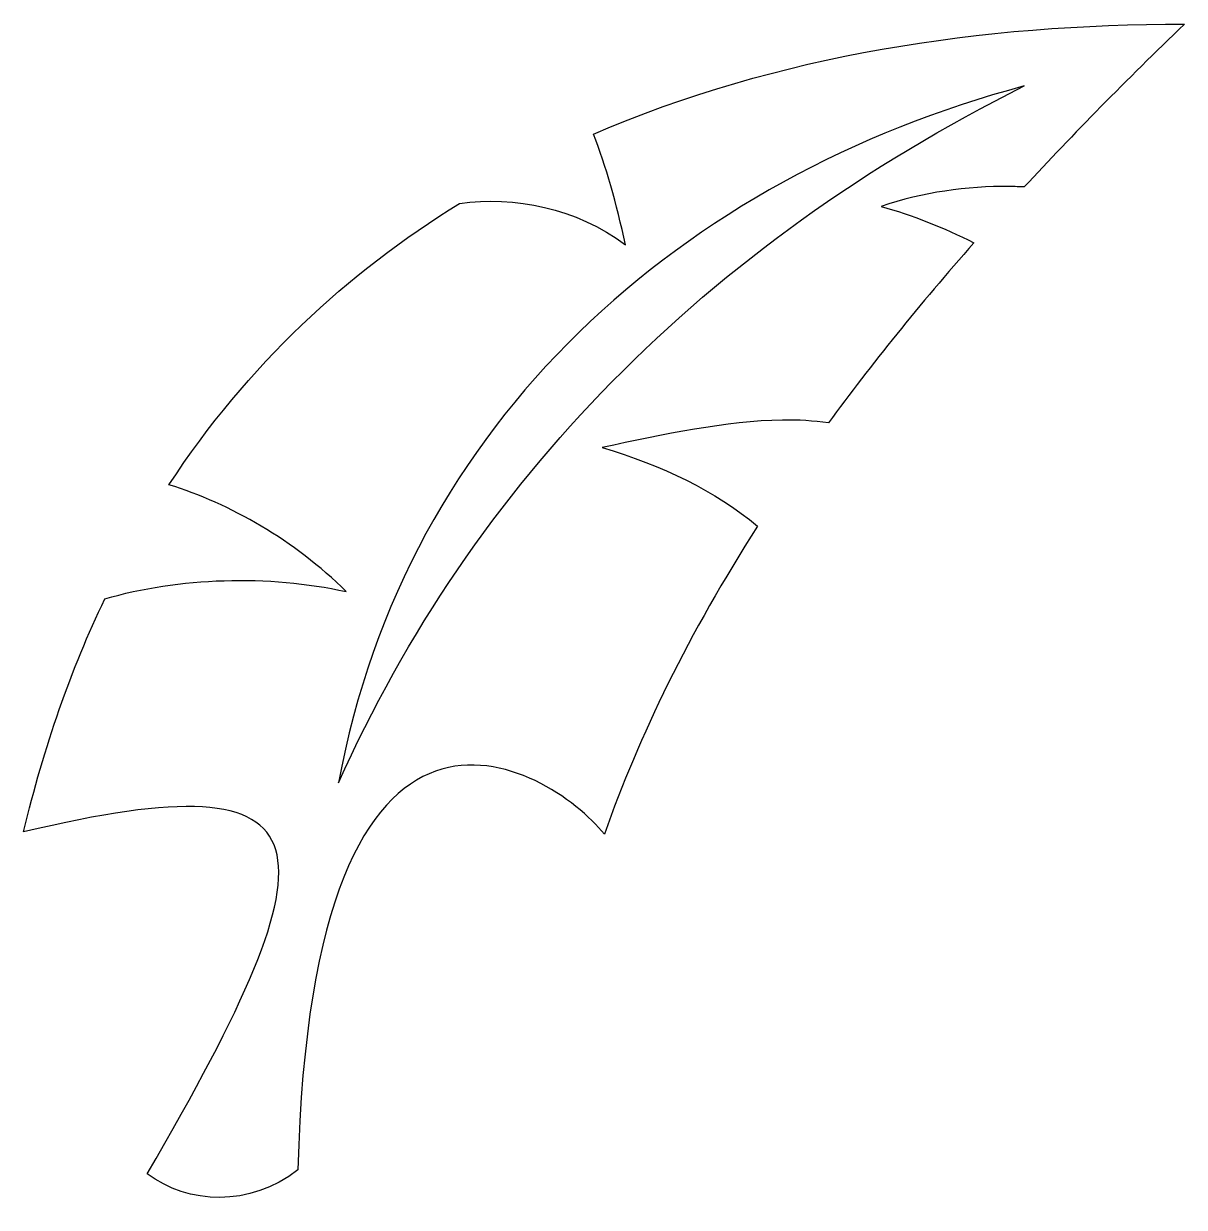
# Model space of a CAD drawing. Header units: centimetres. Extents: x -10.1 to 10, y -10.6 to 9.9.
import ezdxf

# ---------------------------------------------------------------- set-up
doc = ezdxf.new("R2010")
doc.units = ezdxf.units.CM
doc.header["$MEASUREMENT"] = 0
doc.layers.add('Layer 1', color=7, linetype='Continuous')

msp = doc.modelspace()

# ---------------------------------------------------------------- linework, layer by layer
at = {"layer": 'Layer 1'}
for points, knots in [([(9.97146, 9.86992), (6.48248, 9.88072), (2.91077, 9.34282), (-0.26751, 7.96844), (-0.26751, 7.96844), (-0.04803, 7.41326), (0.13637, 6.7675), (0.2886, 6.04845), (0.2886, 6.04845), (-0.56716, 6.69332), (-1.63751, 6.89931), (-2.58405, 6.76796), (-2.58405, 6.76796), (-4.53305, 5.56904), (-6.25815, 3.97201), (-7.62059, 1.8936), (-7.62059, 1.8936), (-6.55825, 1.56655), (-5.44599, 0.93175), (-4.54886, 0.04479), (-4.54886, 0.04479), (-5.89275, 0.34186), (-7.45453, 0.29337), (-8.73142, -0.08171), (-8.73142, -0.08171), (-9.31093, -1.29142), (-9.78596, -2.63203), (-10.13743, -4.11664), (-10.13743, -4.11664), (-4.70999, -2.82343), (-4.63358, -4.26482), (-7.99741, -10.03863), (-7.99741, -10.03863), (-7.28574, -10.57054), (-6.21868, -10.61928), (-5.38696, -9.97272), (-5.38696, -9.97272), (-5.14449, -0.50332), (-1.03607, -2.96213), (-0.07641, -4.15616), (-0.07641, -4.15616), (0.52609, -2.44456), (1.38977, -0.67562), (2.57621, 1.17674), (2.57621, 1.17674), (1.84713, 1.79522), (0.9228, 2.22411), (-0.11465, 2.54193), (-0.11465, 2.54193), (0.9549, 2.76356), (2.03212, 3.00274), (3.01109, 3.01505), (3.01109, 3.01505), (3.28442, 3.01851), (3.55, 3.00358), (3.8057, 2.9663), (3.8057, 2.9663), (4.54659, 3.97863), (5.38312, 5.01617), (6.32524, 6.08546), (6.32524, 6.08546), (5.79654, 6.35154), (5.25097, 6.56845), (4.71759, 6.71659), (4.71759, 6.71659), (5.44001, 6.95948), (6.20502, 7.06827), (6.94591, 7.06055), (6.94591, 7.06055), (7.03067, 7.05971), (7.11475, 7.05654), (7.19892, 7.05266), (7.19892, 7.05266), (8.04523, 7.96804), (8.9669, 8.90704), (9.97146, 9.87003), (9.97146, 9.87003), (9.97146, 9.87003), (9.97146, 9.86992), (9.97146, 9.86992)], [0, 0, 0, 0, 0.04761905, 0.04761905, 0.04761905, 0.04761905, 0.0952381, 0.0952381, 0.0952381, 0.0952381, 0.14285714, 0.14285714, 0.14285714, 0.14285714, 0.19047619, 0.19047619, 0.19047619, 0.19047619, 0.23809524, 0.23809524, 0.23809524, 0.23809524, 0.28571429, 0.28571429, 0.28571429, 0.28571429, 0.33333333, 0.33333333, 0.33333333, 0.33333333, 0.38095238, 0.38095238, 0.38095238, 0.38095238, 0.42857143, 0.42857143, 0.42857143, 0.42857143, 0.47619048, 0.47619048, 0.47619048, 0.47619048, 0.52380952, 0.52380952, 0.52380952, 0.52380952, 0.57142857, 0.57142857, 0.57142857, 0.57142857, 0.61904762, 0.61904762, 0.61904762, 0.61904762, 0.66666667, 0.66666667, 0.66666667, 0.66666667, 0.71428571, 0.71428571, 0.71428571, 0.71428571, 0.76190476, 0.76190476, 0.76190476, 0.76190476, 0.80952381, 0.80952381, 0.80952381, 0.80952381, 0.85714286, 0.85714286, 0.85714286, 0.85714286, 0.9047619, 0.9047619, 0.9047619, 0.9047619, 1, 1, 1, 1]), ([(7.19892, 8.8013), (1.67786, 6.04377), (-2.35744, 1.93104), (-4.68334, -3.26928), (-4.68334, -3.26928), (-3.52777, 3.0188), (1.30923, 7.22885), (7.19892, 8.8013)], [0, 0, 0, 0, 0.33333333, 0.33333333, 0.33333333, 0.33333333, 1, 1, 1, 1])]:
    msp.add_open_spline(points, degree=3, knots=knots, dxfattribs=at)

doc.saveas('drawing.dxf')
